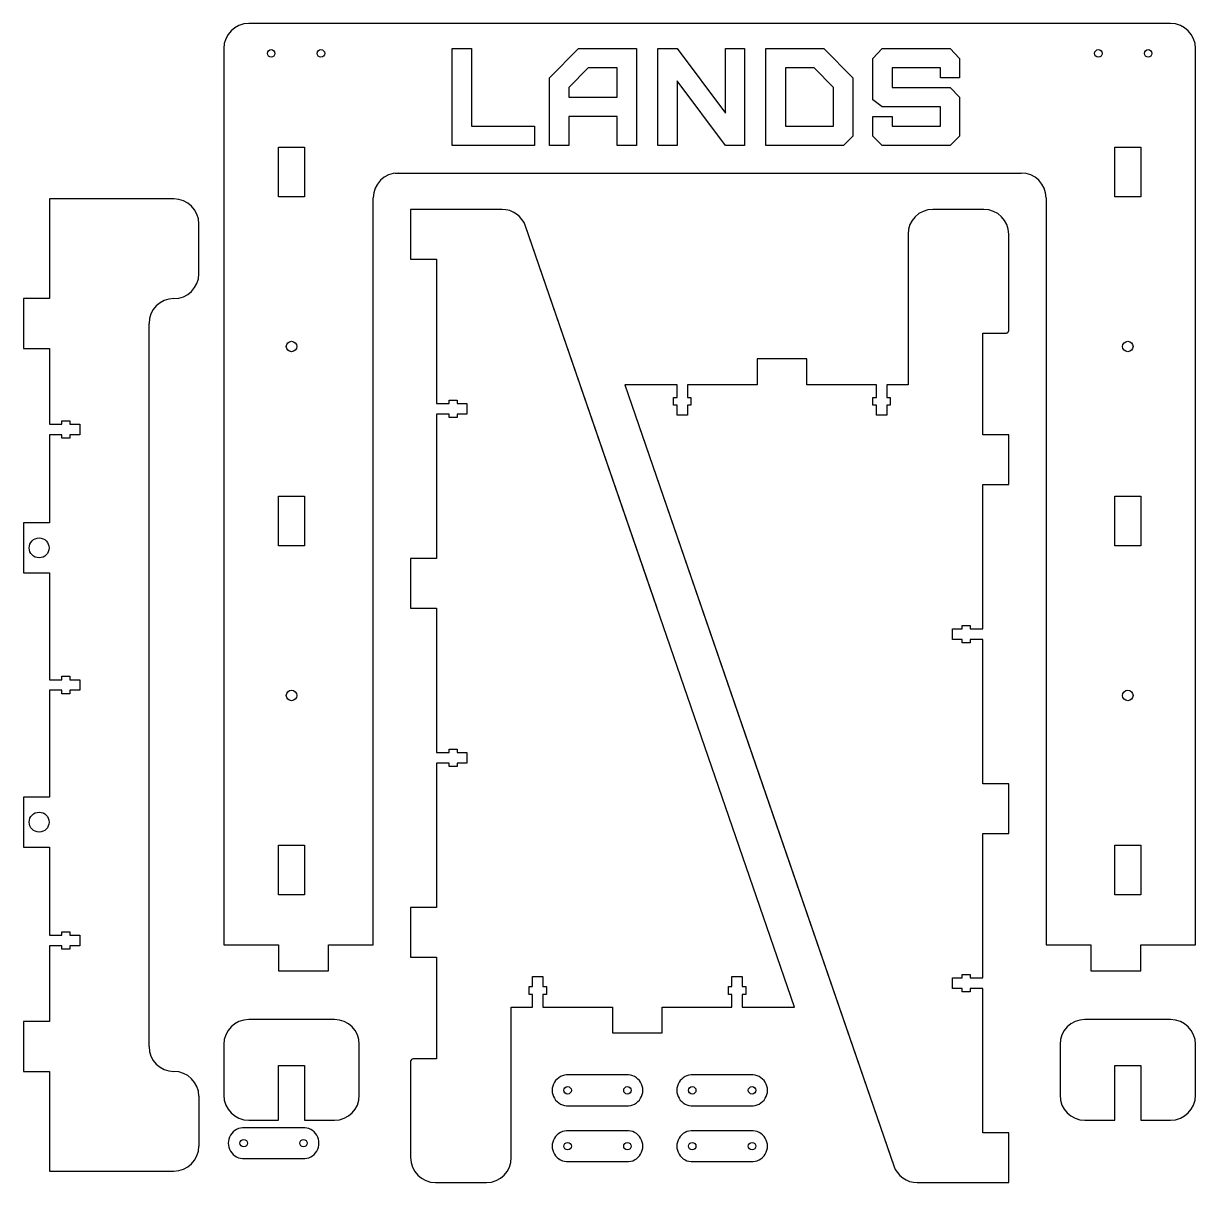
# Model space of a CAD drawing. Header units: millimetres. Extents: x -480 to 480, y 5 to 490.
# Drawn here: x -480.4 to -10, y 5.4 to 470.4 of the extents above; entities that cross this region are included whole.
import ezdxf

# ---------------------------------------------------------------- set-up
doc = ezdxf.new("R2010")
doc.units = ezdxf.units.MM
doc.layers.add('arch', color=7, linetype='Continuous', plot=False)
for name, color, linetype in [('braceL', 7, 'Continuous'), ('braceR', 7, 'Continuous'), ('foot1', 7, 'Continuous'), ('LANDS_plates_layer_1', 1, 'Continuous'), ('littleBits', 7, 'Continuous')]:
    doc.layers.add(name, color=color, linetype=linetype)

msp = doc.modelspace()

# ---------------------------------------------------------------- linework, layer by layer
at = {"layer": 'arch'}
for p, q in [((-20, 470.4), (-390, 470.4)), ((-400, 460.4), (-400, 100.8)), ((-10, 100.8), (-10, 460.4)), ((-330, 410.4), (-80, 410.4)), ((-340, 100.8), (-340, 400.4)), ((-70, 400.4), (-70, 100.8)), ((-400, 100.8), (-400, 100.8)), ((-400, 100.8), (-378, 100.8)), ((-378, 100.8), (-378, 100.8)), ((-378, 100.8), (-378, 90.4)), ((-358, 100.8), (-340, 100.8)), ((-358, 90.4), (-358, 100.8)), ((-340, 100.8), (-340, 100.8)), ((-70, 100.8), (-70, 100.8)), ((-70, 100.8), (-52, 100.8)), ((-52, 100.8), (-52, 100.8)), ((-52, 100.8), (-52, 90.4)), ((-32, 90.4), (-32, 100.8)), ((-32, 100.8), (-32, 100.8)), ((-32, 100.8), (-10, 100.8)), ((-10, 100.8), (-10, 100.8)), ((-378, 90.4), (-378, 90.4)), ((-378, 90.4), (-358, 90.4)), ((-358, 90.4), (-358, 90.4)), ((-52, 90.4), (-52, 90.4)), ((-52, 90.4), (-32, 90.4)), ((-32, 90.4), (-32, 90.4))]:
    msp.add_line(p, q, dxfattribs=at)
for points in [[(-308.333, 421.4), (-308.333, 460.312), (-308.333, 460.312), (-300.555, 460.312), (-300.555, 460.312), (-300.555, 429.177), (-300.555, 429.177), (-275.333, 429.177), (-275.333, 429.177), (-275.333, 421.4), (-275.333, 421.4), (-308.333, 421.4)], [(-269.261, 421.4), (-269.261, 448.583), (-269.261, 448.583), (-257.649, 460.312), (-257.649, 460.312), (-234.372, 460.312), (-234.372, 460.312), (-234.372, 421.4), (-234.372, 421.4), (-242.095, 421.4), (-242.095, 421.4), (-242.095, 433.014), (-242.095, 433.014), (-261.482, 433.014), (-261.482, 433.014), (-261.482, 421.4), (-261.482, 421.4), (-269.261, 421.4)], [(-225.856, 421.4), (-225.856, 460.312), (-225.856, 460.312), (-218.078, 460.312), (-218.078, 460.312), (-198.689, 434.407), (-198.689, 434.407), (-198.689, 460.312), (-198.689, 460.312), (-190.968, 460.312), (-190.968, 460.312), (-190.968, 421.4), (-190.968, 421.4), (-198.689, 421.4), (-198.689, 421.4), (-218.078, 447.36), (-218.078, 447.36), (-218.078, 421.4), (-218.078, 421.4), (-225.856, 421.4)], [(-182.409, 421.4), (-182.409, 460.312), (-182.409, 460.312), (-159.132, 460.312), (-159.132, 460.312), (-147.521, 448.641), (-147.521, 448.641), (-147.521, 425.233), (-147.521, 425.233), (-151.354, 421.4), (-151.354, 421.4), (-182.409, 421.4)], [(-135.727, 421.4), (-139.561, 425.233), (-139.561, 425.233), (-139.561, 433.024), (-139.561, 433.024), (-131.782, 433.024), (-131.782, 433.024), (-131.782, 429.177), (-131.782, 429.177), (-112.394, 429.177), (-112.394, 429.177), (-112.394, 436.926), (-112.394, 436.926), (-135.727, 436.926), (-135.727, 436.926), (-139.561, 439.704), (-139.561, 439.704), (-139.561, 456.367), (-139.561, 456.367), (-135.727, 460.312), (-135.727, 460.312), (-108.504, 460.312), (-108.504, 460.312), (-104.671, 456.367), (-104.671, 456.367), (-104.671, 448.645), (-104.671, 448.645), (-112.394, 448.645), (-112.394, 448.645), (-112.394, 452.534), (-112.394, 452.534), (-131.782, 452.534), (-131.782, 452.534), (-131.782, 444.76), (-131.782, 444.76), (-108.504, 444.76), (-108.504, 444.76), (-104.671, 440.871), (-104.671, 440.871), (-104.671, 425.233), (-104.671, 425.233), (-108.504, 421.4), (-108.504, 421.4), (-135.727, 421.4)], [(-242.095, 452.534), (-253.761, 452.534), (-253.761, 452.534), (-261.482, 444.687), (-261.482, 444.687), (-261.482, 440.792), (-261.482, 440.792), (-242.095, 440.792), (-242.095, 440.792), (-242.095, 452.534)], [(-155.242, 444.748), (-163.021, 452.534), (-163.021, 452.534), (-174.632, 452.534), (-174.632, 452.534), (-174.632, 429.177), (-174.632, 429.177), (-155.242, 429.177), (-155.242, 429.177), (-155.242, 444.748)], [(-378, 400.8), (-378, 420.8), (-378, 420.8), (-367.6, 420.8), (-367.6, 420.8), (-367.6, 400.8), (-367.6, 400.8), (-378, 400.8)], [(-42.4, 400.8), (-42.4, 420.8), (-42.4, 420.8), (-32, 420.8), (-32, 420.8), (-32, 400.8), (-32, 400.8), (-42.4, 400.8)], [(-378, 260.8), (-378, 280.8), (-378, 280.8), (-367.6, 280.8), (-367.6, 280.8), (-367.6, 260.8), (-367.6, 260.8), (-378, 260.8)], [(-42.4, 260.8), (-42.4, 280.8), (-42.4, 280.8), (-32, 280.8), (-32, 280.8), (-32, 260.8), (-32, 260.8), (-42.4, 260.8)], [(-378, 120.8), (-378, 140.8), (-378, 140.8), (-367.6, 140.8), (-367.6, 140.8), (-367.6, 120.8), (-367.6, 120.8), (-378, 120.8)], [(-42.4, 120.8), (-42.4, 140.8), (-42.4, 140.8), (-32, 140.8), (-32, 140.8), (-32, 120.8), (-32, 120.8), (-42.4, 120.8)]]:
    msp.add_lwpolyline(points, dxfattribs=at)
for centre, radius in [((-381, 458.4), 1.497), ((-361, 458.4), 1.497), ((-49, 458.4), 1.497), ((-29, 458.4), 1.497), ((-372.8, 340.8), 2.096), ((-37.2, 340.8), 2.096), ((-372.8, 200.8), 2.096), ((-37.2, 200.8), 2.096)]:
    msp.add_circle(centre, radius, dxfattribs=at)
for centre, start, end in [((-390, 460.4), 90, 180), ((-20, 460.4), 0, 90), ((-330, 400.4), 90, 180), ((-80, 400.4), 0, 90)]:
    msp.add_arc(centre, 10, start, end, dxfattribs=at)
at = {"layer": 'braceL'}
for p, q in [((-288.3286, 395.8), (-325, 395.8)), ((-325, 395.8), (-325, 395.8)), ((-325, 395.8), (-325, 375.8)), ((-304.6, 395.7803), (-304.6, 395.8)), ((-304.6, 395.8), (-304.6, 395.8)), ((-304.6, 395.7803), (-304.6, 395.7803)), ((-226.103, 235.8), (-279.02, 389.4812)), ((-171, 75.8), (-278.8736, 389.056)), ((-325, 375.8), (-314.6, 375.8)), ((-314.6, 375.8), (-314.6, 375.8)), ((-314.6, 375.8), (-314.6, 317.9)), ((-314.6, 317.9), (-314.6, 317.9)), ((-314.6, 317.9), (-309.6, 317.9)), ((-309.6, 317.9), (-309.6, 319.3)), ((-309.6, 319.3), (-309.6, 319.3)), ((-309.6, 319.3), (-306.4, 319.3)), ((-309.6, 317.9), (-309.6, 317.9)), ((-306.4, 319.3), (-306.4, 319.3)), ((-306.4, 319.3), (-306.4, 317.9)), ((-306.4, 317.9), (-306.4, 317.9)), ((-306.4, 317.9), (-302.4, 317.9)), ((-302.4, 317.9), (-302.4, 317.9)), ((-302.4, 317.9), (-302.4, 313.7)), ((-309.6, 313.7), (-314.6, 313.7)), ((-314.6, 313.7), (-314.6, 313.7)), ((-314.6, 313.7), (-314.6, 255.8)), ((-309.6, 312.3), (-309.6, 313.7)), ((-309.6, 313.7), (-309.6, 313.7)), ((-306.4, 312.3), (-309.6, 312.3)), ((-309.6, 312.3), (-309.6, 312.3)), ((-302.4, 313.7), (-306.4, 313.7)), ((-306.4, 313.7), (-306.4, 313.7)), ((-306.4, 313.7), (-306.4, 312.3)), ((-306.4, 312.3), (-306.4, 312.3)), ((-302.4, 313.7), (-302.4, 313.7)), ((-314.6, 255.8), (-325, 255.8)), ((-325, 255.8), (-325, 255.8)), ((-325, 255.8), (-325, 235.8)), ((-314.6, 255.8), (-314.6, 255.8)), ((-325, 235.8), (-325, 235.8)), ((-325, 235.8), (-314.6, 235.8)), ((-314.6, 235.8), (-314.6, 235.8)), ((-314.6, 235.8), (-314.6, 177.9)), ((-309.6, 177.9), (-309.6, 179.3)), ((-309.6, 179.3), (-309.6, 179.3)), ((-309.6, 179.3), (-306.4, 179.3)), ((-306.4, 179.3), (-306.4, 179.3)), ((-306.4, 179.3), (-306.4, 177.9)), ((-314.6, 177.9), (-314.6, 177.9)), ((-314.6, 177.9), (-309.6, 177.9)), ((-309.6, 177.9), (-309.6, 177.9)), ((-306.4, 177.9), (-306.4, 177.9)), ((-306.4, 177.9), (-302.4, 177.9)), ((-302.4, 177.9), (-302.4, 177.9)), ((-302.4, 177.9), (-302.4, 173.7)), ((-309.6, 173.7), (-314.6, 173.7)), ((-314.6, 173.7), (-314.6, 173.7)), ((-314.6, 173.7), (-314.6, 115.8)), ((-309.6, 172.3), (-309.6, 173.7)), ((-309.6, 173.7), (-309.6, 173.7)), ((-306.4, 172.3), (-309.6, 172.3)), ((-309.6, 172.3), (-309.6, 172.3)), ((-302.4, 173.7), (-306.4, 173.7)), ((-306.4, 173.7), (-306.4, 173.7)), ((-306.4, 173.7), (-306.4, 172.3)), ((-306.4, 172.3), (-306.4, 172.3)), ((-302.4, 173.7), (-302.4, 173.7)), ((-314.6, 115.8), (-325, 115.8)), ((-325, 115.8), (-325, 115.8)), ((-325, 115.8), (-325, 95.8)), ((-314.6, 115.8), (-314.6, 115.8)), ((-325, 95.8), (-325, 95.8)), ((-325, 95.8), (-314.6, 95.8)), ((-314.6, 95.8), (-314.6, 95.8)), ((-314.6, 95.8), (-314.6, 55)), ((-276.1, 84), (-276.1, 88)), ((-276.1, 88), (-276.1, 88)), ((-276.1, 88), (-271.9, 88)), ((-271.9, 88), (-271.9, 88)), ((-271.9, 88), (-271.9, 84)), ((-196.1, 84), (-196.1, 88)), ((-196.1, 88), (-196.1, 88)), ((-196.1, 88), (-191.9, 88)), ((-191.9, 88), (-191.9, 88)), ((-191.9, 88), (-191.9, 84)), ((-277.5, 80.8), (-277.5, 84)), ((-277.5, 84), (-277.5, 84)), ((-277.5, 84), (-276.1, 84)), ((-276.1, 80.8), (-277.5, 80.8)), ((-277.5, 80.8), (-277.5, 80.8)), ((-276.1, 84), (-276.1, 84)), ((-276.1, 75.8), (-276.1, 80.8)), ((-276.1, 80.8), (-276.1, 80.8)), ((-271.9, 84), (-271.9, 84)), ((-271.9, 84), (-270.5, 84)), ((-270.5, 80.8), (-271.9, 80.8)), ((-271.9, 80.8), (-271.9, 80.8)), ((-271.9, 80.8), (-271.9, 75.8)), ((-270.5, 84), (-270.5, 84)), ((-270.5, 84), (-270.5, 80.8)), ((-270.5, 80.8), (-270.5, 80.8)), ((-197.5, 80.8), (-197.5, 84)), ((-197.5, 84), (-197.5, 84)), ((-197.5, 84), (-196.1, 84)), ((-196.1, 80.8), (-197.5, 80.8)), ((-197.5, 80.8), (-197.5, 80.8)), ((-196.1, 84), (-196.1, 84)), ((-196.1, 75.8), (-196.1, 80.8)), ((-196.1, 80.8), (-196.1, 80.8)), ((-191.9, 84), (-191.9, 84)), ((-191.9, 84), (-190.5, 84)), ((-190.5, 80.8), (-191.9, 80.8)), ((-191.9, 80.8), (-191.9, 80.8)), ((-191.9, 80.8), (-191.9, 75.8)), ((-190.5, 84), (-190.5, 84)), ((-190.5, 84), (-190.5, 80.8)), ((-190.5, 80.8), (-190.5, 80.8)), ((-284.6, 15.4), (-284.6, 75.8)), ((-284.6, 75.8), (-284.6, 75.8)), ((-284.6, 75.8), (-276.1, 75.8)), ((-276.1, 75.8), (-276.1, 75.8)), ((-271.9, 75.8), (-271.9, 75.8)), ((-271.9, 75.8), (-244, 75.8)), ((-244, 75.8), (-244, 75.8)), ((-244, 75.8), (-244, 65.4)), ((-224, 65.4), (-224, 75.8)), ((-224, 75.8), (-224, 75.8)), ((-224, 75.8), (-196.1, 75.8)), ((-196.1, 75.8), (-196.1, 75.8)), ((-191.9, 75.8), (-191.9, 75.8)), ((-191.9, 75.8), (-171, 75.8)), ((-171, 75.8), (-171, 75.8)), ((-244, 65.4), (-244, 65.4)), ((-244, 65.4), (-224, 65.4)), ((-224, 65.4), (-224, 65.4)), ((-325, 54), (-325, 15.4)), ((-314.6, 55), (-324, 55)), ((-314.6, 55), (-314.6, 55)), ((-315, 5.4), (-294.6, 5.4))]:
    msp.add_line(p, q, dxfattribs=at)
for centre, start, end in [((-288.3286, 385.8), 19.00178, 90), ((-315, 15.4), 180, 270), ((-294.6, 15.4), 270, 0)]:
    msp.add_arc(centre, 10, start, end, dxfattribs=at)
at = {"layer": 'braceR'}
for p, q in [((-95, 395.8), (-115.4, 395.8)), ((-125.4, 385.8), (-125.4, 325.4)), ((-85, 347.2), (-85, 385.8)), ((-95.4, 305.4), (-95.4, 346.2)), ((-95.4, 346.2), (-95.4, 346.2)), ((-95.4, 346.2), (-86, 346.2)), ((-86, 346.2), (-85.8747, 346.208)), ((-86, 346.2), (-86, 346.2)), ((-85.8747, 346.208), (-85.7513, 346.231)), ((-85.8747, 346.208), (-85.8747, 346.208)), ((-85.7513, 346.231), (-85.6319, 346.27)), ((-85.7513, 346.231), (-85.7513, 346.231)), ((-85.6319, 346.27), (-85.5182, 346.324)), ((-85.6319, 346.27), (-85.6319, 346.27)), ((-85.5182, 346.324), (-85.4122, 346.391)), ((-85.5182, 346.324), (-85.5182, 346.324)), ((-85.4122, 346.391), (-85.3154, 346.471)), ((-85.4122, 346.391), (-85.4122, 346.391)), ((-85.3154, 346.471), (-85.2295, 346.563)), ((-85.3154, 346.471), (-85.3154, 346.471)), ((-85.2295, 346.563), (-85.1557, 346.664)), ((-85.2295, 346.563), (-85.2295, 346.563)), ((-85.1557, 346.664), (-85.0952, 346.774)), ((-85.1557, 346.664), (-85.1557, 346.664)), ((-85.0952, 346.774), (-85.0489, 346.891)), ((-85.0952, 346.774), (-85.0952, 346.774)), ((-85.0489, 346.891), (-85.0177, 347.013)), ((-85.0489, 346.891), (-85.0489, 346.891)), ((-85.0177, 347.013), (-85.002, 347.137)), ((-85.0177, 347.013), (-85.0177, 347.013)), ((-85.002, 347.137), (-85.002, 347.2)), ((-85.002, 347.2), (-85.002, 347.2)), ((-85.002, 347.2), (-85, 347.2)), ((-85.002, 347.137), (-85.002, 347.137)), ((-85, 347.2), (-85, 347.2)), ((-166, 335.8), (-186, 335.8)), ((-186, 335.8), (-186, 335.8)), ((-186, 335.8), (-186, 325.4)), ((-166, 325.4), (-166, 335.8)), ((-166, 335.8), (-166, 335.8)), ((-218.1, 325.4), (-239, 325.4)), ((-239, 325.4), (-239, 325.4)), ((-239, 325.4), (-131.1264, 12.144)), ((-218.1, 320.4), (-218.1, 325.4)), ((-218.1, 325.4), (-218.1, 325.4)), ((-186, 325.4), (-213.9, 325.4)), ((-213.9, 325.4), (-213.9, 325.4)), ((-213.9, 325.4), (-213.9, 320.4)), ((-186, 325.4), (-186, 325.4)), ((-138.1, 325.4), (-166, 325.4)), ((-166, 325.4), (-166, 325.4)), ((-138.1, 320.4), (-138.1, 325.4)), ((-138.1, 325.4), (-138.1, 325.4)), ((-125.4, 325.4), (-133.9, 325.4)), ((-133.9, 325.4), (-133.9, 325.4)), ((-133.9, 325.4), (-133.9, 320.4)), ((-125.4, 325.4), (-125.4, 325.4)), ((-219.5, 317.2), (-219.5, 320.4)), ((-219.5, 320.4), (-219.5, 320.4)), ((-219.5, 320.4), (-218.1, 320.4)), ((-218.1, 320.4), (-218.1, 320.4)), ((-213.9, 320.4), (-213.9, 320.4)), ((-213.9, 320.4), (-212.5, 320.4)), ((-212.5, 320.4), (-212.5, 320.4)), ((-212.5, 320.4), (-212.5, 317.2)), ((-139.5, 317.2), (-139.5, 320.4)), ((-139.5, 320.4), (-139.5, 320.4)), ((-139.5, 320.4), (-138.1, 320.4)), ((-138.1, 320.4), (-138.1, 320.4)), ((-133.9, 320.4), (-133.9, 320.4)), ((-133.9, 320.4), (-132.5, 320.4)), ((-132.5, 320.4), (-132.5, 320.4)), ((-132.5, 320.4), (-132.5, 317.2)), ((-218.1, 317.2), (-219.5, 317.2)), ((-219.5, 317.2), (-219.5, 317.2)), ((-218.1, 313.2), (-218.1, 317.2)), ((-218.1, 317.2), (-218.1, 317.2)), ((-212.5, 317.2), (-213.9, 317.2)), ((-213.9, 317.2), (-213.9, 317.2)), ((-213.9, 317.2), (-213.9, 313.2)), ((-212.5, 317.2), (-212.5, 317.2)), ((-138.1, 317.2), (-139.5, 317.2)), ((-139.5, 317.2), (-139.5, 317.2)), ((-138.1, 313.2), (-138.1, 317.2)), ((-138.1, 317.2), (-138.1, 317.2)), ((-132.5, 317.2), (-133.9, 317.2)), ((-133.9, 317.2), (-133.9, 317.2)), ((-133.9, 317.2), (-133.9, 313.2)), ((-132.5, 317.2), (-132.5, 317.2)), ((-213.9, 313.2), (-218.1, 313.2)), ((-218.1, 313.2), (-218.1, 313.2)), ((-213.9, 313.2), (-213.9, 313.2)), ((-133.9, 313.2), (-138.1, 313.2)), ((-138.1, 313.2), (-138.1, 313.2)), ((-133.9, 313.2), (-133.9, 313.2)), ((-85, 305.4), (-95.4, 305.4)), ((-95.4, 305.4), (-95.4, 305.4)), ((-85, 285.4), (-85, 305.4)), ((-85, 305.4), (-85, 305.4)), ((-95.4, 227.5), (-95.4, 285.4)), ((-95.4, 285.4), (-95.4, 285.4)), ((-95.4, 285.4), (-85, 285.4)), ((-85, 285.4), (-85, 285.4)), ((-107.6, 223.3), (-107.6, 227.5)), ((-107.6, 227.5), (-107.6, 227.5)), ((-107.6, 227.5), (-103.6, 227.5)), ((-103.6, 227.5), (-103.6, 228.9)), ((-103.6, 228.9), (-103.6, 228.9)), ((-103.6, 228.9), (-100.4, 228.9)), ((-103.6, 227.5), (-103.6, 227.5)), ((-100.4, 228.9), (-100.4, 228.9)), ((-100.4, 228.9), (-100.4, 227.5)), ((-100.4, 227.5), (-100.4, 227.5)), ((-100.4, 227.5), (-95.4, 227.5)), ((-95.4, 227.5), (-95.4, 227.5)), ((-103.6, 223.3), (-107.6, 223.3)), ((-107.6, 223.3), (-107.6, 223.3)), ((-103.6, 221.9), (-103.6, 223.3)), ((-103.6, 223.3), (-103.6, 223.3)), ((-100.4, 221.9), (-103.6, 221.9)), ((-103.6, 221.9), (-103.6, 221.9)), ((-95.4, 223.3), (-100.4, 223.3)), ((-100.4, 223.3), (-100.4, 223.3)), ((-100.4, 223.3), (-100.4, 221.9)), ((-100.4, 221.9), (-100.4, 221.9)), ((-95.4, 165.4), (-95.4, 223.3)), ((-95.4, 223.3), (-95.4, 223.3)), ((-85, 165.4), (-95.4, 165.4)), ((-95.4, 165.4), (-95.4, 165.4)), ((-85, 145.4), (-85, 165.4)), ((-85, 165.4), (-85, 165.4)), ((-95.4, 87.5), (-95.4, 145.4)), ((-95.4, 145.4), (-95.4, 145.4)), ((-95.4, 145.4), (-85, 145.4)), ((-85, 145.4), (-85, 145.4)), ((-107.6, 83.3), (-107.6, 87.5)), ((-107.6, 87.5), (-107.6, 87.5)), ((-107.6, 87.5), (-103.6, 87.5)), ((-103.6, 87.5), (-103.6, 88.9)), ((-103.6, 88.9), (-103.6, 88.9)), ((-103.6, 88.9), (-100.4, 88.9)), ((-103.6, 87.5), (-103.6, 87.5)), ((-100.4, 88.9), (-100.4, 88.9)), ((-100.4, 88.9), (-100.4, 87.5)), ((-100.4, 87.5), (-100.4, 87.5)), ((-100.4, 87.5), (-95.4, 87.5)), ((-95.4, 87.5), (-95.4, 87.5)), ((-103.6, 83.3), (-107.6, 83.3)), ((-107.6, 83.3), (-107.6, 83.3)), ((-103.6, 81.9), (-103.6, 83.3)), ((-103.6, 83.3), (-103.6, 83.3)), ((-100.4, 81.9), (-103.6, 81.9)), ((-103.6, 81.9), (-103.6, 81.9)), ((-95.4, 83.3), (-100.4, 83.3)), ((-100.4, 83.3), (-100.4, 83.3)), ((-100.4, 83.3), (-100.4, 81.9)), ((-100.4, 81.9), (-100.4, 81.9)), ((-95.4, 25.4), (-95.4, 83.3)), ((-95.4, 83.3), (-95.4, 83.3)), ((-85, 25.4), (-95.4, 25.4)), ((-95.4, 25.4), (-95.4, 25.4)), ((-85, 5.4), (-85, 25.4)), ((-121.6714, 5.4), (-85, 5.4)), ((-105.4, 5.4197), (-105.4, 5.4197)), ((-105.4, 5.4197), (-105.4, 5.4)), ((-105.4, 5.4), (-105.4, 5.4)), ((-85, 5.4), (-85, 5.4))]:
    msp.add_line(p, q, dxfattribs=at)
for centre, start, end in [((-115.4, 385.8), 90, 180), ((-95, 385.8), 0, 90), ((-121.6714, 15.4), 199.00178, 270)]:
    msp.add_arc(centre, 10, start, end, dxfattribs=at)
at = {"layer": 'foot1'}
for p, q in [((-420, 400), (-470, 400)), ((-470, 400), (-470, 400)), ((-470, 400), (-470, 360)), ((-410, 370), (-410, 390)), ((-470, 360), (-480.4, 360)), ((-480.4, 360), (-480.4, 360)), ((-480.4, 360), (-480.4, 340)), ((-470, 360), (-470, 360)), ((-430, 60), (-430, 350)), ((-480.4, 340), (-480.4, 340)), ((-480.4, 340), (-470, 340)), ((-470, 340), (-470, 340)), ((-470, 340), (-470, 309.6)), ((-465, 309.6), (-465, 311)), ((-465, 311), (-465, 311)), ((-465, 311), (-461.8, 311)), ((-461.8, 311), (-461.8, 311)), ((-461.8, 311), (-461.8, 309.6)), ((-470, 309.6), (-470, 309.6)), ((-470, 309.6), (-465, 309.6)), ((-465, 309.6), (-465, 309.6)), ((-461.8, 309.6), (-461.8, 309.6)), ((-461.8, 309.6), (-457.8, 309.6)), ((-457.8, 309.6), (-457.8, 309.6)), ((-457.8, 309.6), (-457.8, 305.4)), ((-465, 305.4), (-470, 305.4)), ((-470, 305.4), (-470, 305.4)), ((-470, 305.4), (-470, 270)), ((-465, 304), (-465, 305.4)), ((-465, 305.4), (-465, 305.4)), ((-461.8, 304), (-465, 304)), ((-465, 304), (-465, 304)), ((-457.8, 305.4), (-461.8, 305.4)), ((-461.8, 305.4), (-461.8, 305.4)), ((-461.8, 305.4), (-461.8, 304)), ((-461.8, 304), (-461.8, 304)), ((-457.8, 305.4), (-457.8, 305.4)), ((-470, 270), (-480.4, 270)), ((-480.4, 270), (-480.4, 270)), ((-480.4, 270), (-480.4, 250)), ((-470, 270), (-470, 270)), ((-480.4, 250), (-480.4, 250)), ((-480.4, 250), (-470, 250)), ((-470, 250), (-470, 250)), ((-470, 250), (-470, 207.1)), ((-470, 207.1), (-470, 207.1)), ((-470, 207.1), (-465, 207.1)), ((-465, 207.1), (-465, 208.5)), ((-465, 208.5), (-465, 208.5)), ((-465, 208.5), (-461.8, 208.5)), ((-465, 207.1), (-465, 207.1)), ((-461.8, 208.5), (-461.8, 208.5)), ((-461.8, 208.5), (-461.8, 207.1)), ((-461.8, 207.1), (-461.8, 207.1)), ((-461.8, 207.1), (-457.8, 207.1)), ((-457.8, 207.1), (-457.8, 207.1)), ((-457.8, 207.1), (-457.8, 202.9)), ((-465, 202.9), (-470, 202.9)), ((-470, 202.9), (-470, 202.9)), ((-470, 202.9), (-470, 160)), ((-465, 201.5), (-465, 202.9)), ((-465, 202.9), (-465, 202.9)), ((-457.8, 202.9), (-461.8, 202.9)), ((-461.8, 202.9), (-461.8, 202.9)), ((-461.8, 202.9), (-461.8, 201.5)), ((-457.8, 202.9), (-457.8, 202.9)), ((-461.8, 201.5), (-465, 201.5)), ((-465, 201.5), (-465, 201.5)), ((-461.8, 201.5), (-461.8, 201.5)), ((-470, 160), (-480.4, 160)), ((-480.4, 160), (-480.4, 160)), ((-480.4, 160), (-480.4, 140)), ((-470, 160), (-470, 160)), ((-480.4, 140), (-480.4, 140)), ((-480.4, 140), (-470, 140)), ((-470, 140), (-470, 140)), ((-470, 140), (-470, 104.6)), ((-470, 104.6), (-470, 104.6)), ((-470, 104.6), (-465, 104.6)), ((-465, 104.6), (-465, 106)), ((-465, 106), (-465, 106)), ((-465, 106), (-461.8, 106)), ((-465, 104.6), (-465, 104.6)), ((-461.8, 106), (-461.8, 106)), ((-461.8, 106), (-461.8, 104.6)), ((-461.8, 104.6), (-461.8, 104.6)), ((-461.8, 104.6), (-457.8, 104.6)), ((-457.8, 104.6), (-457.8, 104.6)), ((-457.8, 104.6), (-457.8, 100.4)), ((-465, 100.4), (-470, 100.4)), ((-470, 100.4), (-470, 100.4)), ((-470, 100.4), (-470, 70)), ((-465, 99), (-465, 100.4)), ((-465, 100.4), (-465, 100.4)), ((-461.8, 99), (-465, 99)), ((-465, 99), (-465, 99)), ((-457.8, 100.4), (-461.8, 100.4)), ((-461.8, 100.4), (-461.8, 100.4)), ((-461.8, 100.4), (-461.8, 99)), ((-461.8, 99), (-461.8, 99)), ((-457.8, 100.4), (-457.8, 100.4)), ((-470, 70), (-480.4, 70)), ((-480.4, 70), (-480.4, 70)), ((-480.4, 70), (-480.4, 50)), ((-470, 70), (-470, 70)), ((-480.4, 50), (-480.4, 50)), ((-480.4, 50), (-470, 50)), ((-470, 50), (-470, 50)), ((-470, 50), (-470, 10)), ((-410, 40), (-410, 20)), ((-470, 10), (-470, 10)), ((-470, 10), (-420, 10))]:
    msp.add_line(p, q, dxfattribs=at)
for centre in [(-474.1, 260), (-474.1, 150)]:
    msp.add_circle(centre, 3.992, dxfattribs=at)
for centre, start, end in [((-420, 390), 0, 90), ((-420, 370), 270, 0), ((-420, 350), 90, 180), ((-420, 60), 180, 270), ((-420, 40), 0, 90), ((-420, 20), 270, 0)]:
    msp.add_arc(centre, 10, start, end, dxfattribs=at)
at = {"layer": 'LANDS_plates_layer_1'}
for p, q in [((-331.253, 410.321), (-330, 410.4)), ((-330, 410.4), (-330, 410.4)), ((-239, 325.4), (-183.908, 165.4)), ((-183.908, 165.4), (-183.908, 165.4)), ((-183.908, 165.4), (-183.897, 165.4)), ((-183.897, 165.4), (-183.897, 165.4)), ((-183.897, 165.4), (-130.98, 11.7188))]:
    msp.add_line(p, q, dxfattribs=at)
at = {"layer": 'littleBits'}
for p, q in [((-355.6, 70.8), (-390, 70.8)), ((-20, 70.8), (-54.4, 70.8)), ((-400, 60.8), (-400, 40.4)), ((-345.6, 40.4), (-345.6, 60.8)), ((-64.4, 60.8), (-64.4, 40.4)), ((-10, 40.4), (-10, 60.8)), ((-378, 52.4), (-367.6, 52.4)), ((-378, 30.4), (-378, 52.4)), ((-367.6, 52.4), (-367.6, 52.4)), ((-367.6, 52.4), (-367.6, 30.4)), ((-42.4, 52.4), (-32, 52.4)), ((-42.4, 30.4), (-42.4, 52.4)), ((-32, 52.4), (-32, 52.4)), ((-32, 52.4), (-32, 30.4)), ((-237.611, 48.5878), (-262.389, 48.5878)), ((-187.611, 48.5878), (-212.389, 48.5878)), ((-262.389, 36.2122), (-237.611, 36.2122)), ((-212.389, 36.2122), (-187.611, 36.2122)), ((-390, 30.4), (-378, 30.4)), ((-378, 30.4), (-378, 30.4)), ((-367.6, 30.4), (-367.6, 30.4)), ((-367.6, 30.4), (-355.6, 30.4)), ((-54.4, 30.4), (-42.4, 30.4)), ((-42.4, 30.4), (-42.4, 30.4)), ((-32, 30.4), (-32, 30.4)), ((-32, 30.4), (-20, 30.4)), ((-367.611, 27.3855), (-392.389, 27.3855)), ((-237.611, 26.1878), (-262.389, 26.1878)), ((-187.611, 26.1878), (-212.389, 26.1878)), ((-392.389, 15.0099), (-367.611, 15.0099)), ((-262.389, 13.8122), (-237.611, 13.8122)), ((-212.389, 13.8122), (-187.611, 13.8122))]:
    msp.add_line(p, q, dxfattribs=at)
for centre in [(-262, 42.4), (-238, 42.4), (-212, 42.4), (-188, 42.4), (-392, 21.1977), (-368, 21.1977), (-262, 20), (-238, 20), (-212, 20), (-188, 20)]:
    msp.add_circle(centre, 1.5, dxfattribs=at)
for centre, radius, start, end in [((-390, 60.8), 10, 90, 180), ((-355.6, 60.8), 10, 0, 90), ((-54.4, 60.8), 10, 90, 180), ((-20, 60.8), 10, 0, 90), ((-324, 54), 1, 90, 180), ((-262, 42.4), 6.2, 86.405049, 273.594951), ((-238, 42.4), 6.2, 266.405049, 93.594951), ((-212, 42.4), 6.2, 86.405049, 273.594951), ((-188, 42.4), 6.2, 266.405049, 93.594951), ((-390, 40.4), 10, 180, 270), ((-355.6, 40.4), 10, 270, 0), ((-54.4, 40.4), 10, 180, 270), ((-20, 40.4), 10, 270, 0), ((-392, 21.1977), 6.2, 86.405049, 273.594951), ((-368, 21.1977), 6.2, 266.405049, 93.594951), ((-262, 20), 6.2, 86.405049, 273.594951), ((-238, 20), 6.2, 266.405049, 93.594951), ((-212, 20), 6.2, 86.405049, 273.594951), ((-188, 20), 6.2, 266.405049, 93.594951)]:
    msp.add_arc(centre, radius, start, end, dxfattribs=at)

doc.saveas('drawing.dxf')
